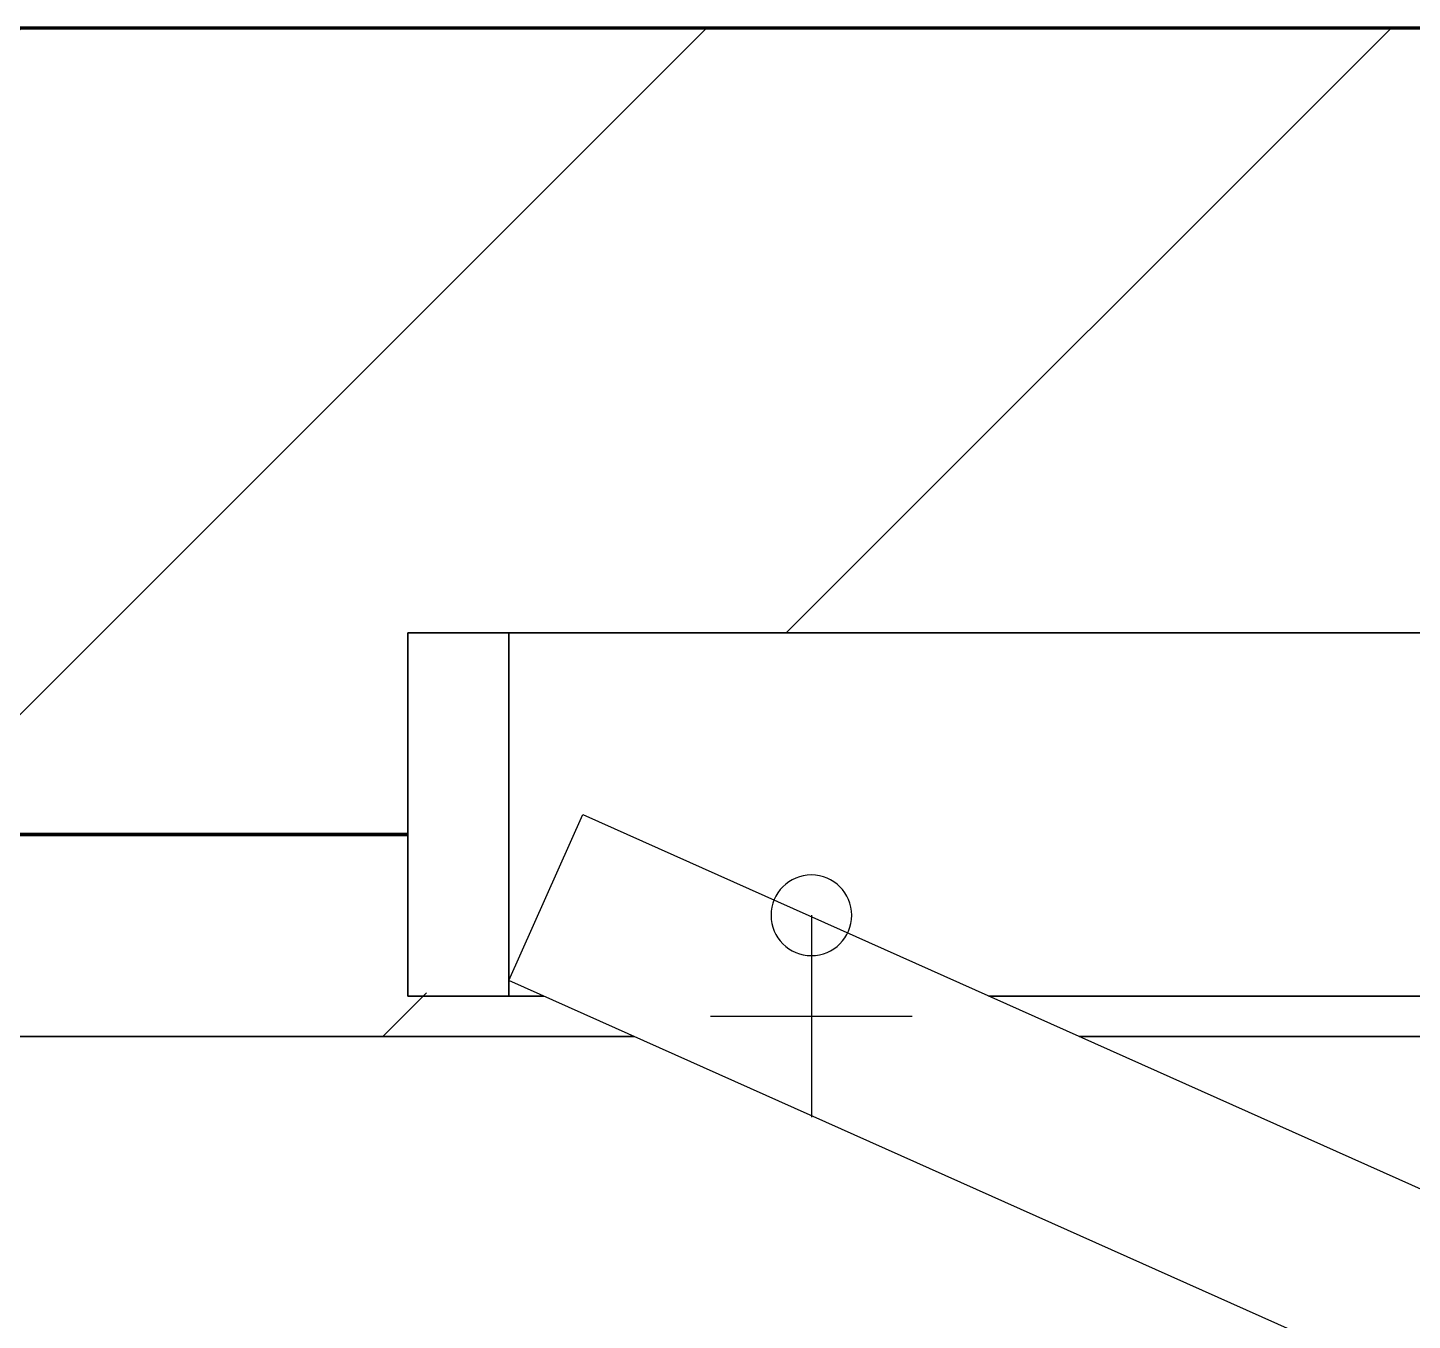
# Model space of a CAD drawing. Header units: millimetres. Extents: x -853228 to -774636, y -17776 to 22455.
# Drawn here: x -780476.6 to -780133.4, y 7823.6 to 8144 of the extents above; entities that cross this region are included whole.
import ezdxf

# ---------------------------------------------------------------- set-up
doc = ezdxf.new("R2010")
doc.units = ezdxf.units.MM
for name, color, linetype, lineweight in [('A-DOOR', 3, 'Continuous', 35), ('A-DOOR-E', 2, 'Continuous', 25), ('A-FLOR-E', 2, 'Continuous', 35), ('A-GLAZ-CURT', 2, 'Continuous', 9), ('A-WALL', 5, 'Continuous', 35), ('A-WALL-FNSH', 2, 'Continuous', 35), ('A-WALL-PATT', 1, 'Continuous', 35)]:
    doc.layers.add(name, color=color, linetype=linetype, lineweight=lineweight)

# ---------------------------------------------------------------- blocks, each defined once
blk = doc.blocks.new('DPA_AC-SG-PI - A2_1200x2000 mm-V1-4281-01 ENLARGED LOWER PLATFORM LEVEL - REFLECTED CEILING PLAN - SHEET 2')
at = {"layer": 'A-DOOR'}
for p, q in [((-575, 75), (-600, 75)), ((-600, 75), (-600, -15)), ((-575, -15), (-575, 75)), ((-600, -15), (-575, -15))]:
    blk.add_line(p, q, dxfattribs=at)
at = {"layer": 'A-DOOR', "lineweight": 25}
for p, q in [((-500, 5), (-500, -45)), ((-525, -20), (-475, -20))]:
    blk.add_line(p, q, dxfattribs=at)
for start, end in [(0, 180), (180, 0)]:
    blk.add_arc((-500, 5), 10, start, end, dxfattribs=at)
at = {"layer": 'A-DOOR-E'}
for p, q in [((-600, 75), (600, 75)), ((-600, -14.07), (-600, 75)), ((-575, 75), (-575, -14.07)), ((575, 75), (-575, 75)), ((-575, -11.13), (-556.64, 29.95)), ((-556.64, 29.95), (494.88, -439.85)), ((476.52, -480.94), (-575, -11.13)), ((-566.35, -15), (-600, -15)), ((-575, -15), (-566.35, -15)), ((-456.03, -15), (575, -15)), ((600, -15), (-456.03, -15))]:
    blk.add_line(p, q, dxfattribs=at)
blk = doc.blocks.new('PPLS-PP19_Custom Tile Pattern - Custom Tile Pattern-V63-4281-01 ENLARGED LOWER PLATFORM LEVEL - REFLECTED CEILING PLAN - SHEET 2')
at = {"layer": 'A-GLAZ-CURT'}
for p, q in [((-300, 0), (133.65, 0)), ((133.65, 0), (-300, 0)), ((243.96, 0), (300, 0)), ((243.97, 0), (300, 0)), ((300, 0), (243.97, 0))]:
    blk.add_line(p, q, dxfattribs=at)
for points, knots in [([(-66.36, 0), (-65, 0), (-59.46, 0), (-54.4, 0), (-48.53, 0), (-30.79, 0), (-18.03, 0), (8.61, 0), (15.02, 0), (22.91, 0), (31, 0), (39.04, 0), (51.19, 0), (58.74, 0), (61.34, 0), (61.45, 0)], [-4104.810869, -4104.810869, -4104.810869, -4104.810869, -4008.285538, -3689.699207, -3546.54457, -3315.260113, -2864.387349, -2439.246196, -2084.094819, -1956.422387, -1818.904206, -1645.594513, -1443.202566, -1228.752106, -1120.932285, -1120.932285, -1120.932285, -1120.932285]), ([(70.96, 0), (70.71, 0), (65.32, 0), (53.52, 0), (37, 0), (24.07, 0), (12.82, 0), (-2.9, 0), (-20.62, 0), (-32.81, 0), (-44.85, 0), (-51.43, 0), (-51.79, 0)], [-2966.590051, -2966.590051, -2966.590051, -2966.590051, -2950.589685, -2634.532728, -2313.748533, -2106.613311, -1925.670641, -1617.263037, -1290.787923, -1039.307308, -819.71621, -644.910881, -644.910881, -644.910881, -644.910881]), ([(-36.78, 0), (-32.43, 0), (-19.22, 0), (8.83, 0), (43.36, 0), (70.92, 0), (82.12, 0), (83.66, 0)], [-6191.144455, -6191.144455, -6191.144455, -6191.144455, -5862.463379, -5340.621928, -4573.028122, -4094.177415, -3869.465285, -3869.465285, -3869.465285, -3869.465285]), ([(70.61, 0), (66.16, 0), (55.8, 0), (39.61, 0), (24.74, 0), (2.64, 0), (-17.84, 0), (-30.57, 0), (-31.82, 0), (-32, 0)], [-4647.237329, -4647.237329, -4647.237329, -4647.237329, -4326.416877, -4098.545751, -3766.694881, -3333.063701, -2994.501669, -2698.150104, -2614.070998, -2614.070998, -2614.070998, -2614.070998]), ([(71.51, 0), (67, 0), (54.91, 0), (35.84, 0), (13.8, 0), (6.16, 0), (2.53, 0)], [-343.622902, -343.622902, -343.622902, -343.622902, -330.153101, -307.516438, -285.83788, -252.582429, -252.582429, -252.582429, -252.582429]), ([(2.6, 0), (2.74, 0), (12.37, 0), (22.06, 0), (37.44, 0), (45.92, 0), (57.76, 0), (64.47, 0), (72.74, 0), (75.22, 0), (76.03, 0), (76.21, 0)], [-1724.008201, -1724.008201, -1724.008201, -1724.008201, -1716.209403, -1206.526904, -1089.329421, -901.315459, -753.071572, -495.328968, -421.953223, -334.951786, -290.452333, -290.452333, -290.452333, -290.452333]), ([(2.7, 0), (3.62, 0), (16.23, 0), (42.82, 0), (87.28, 0), (117.6, 0), (133.65, 0)], [-432.714428, -432.714428, -432.714428, -432.714428, -429.606584, -390.253598, -346.313304, -295.701689, -295.701689, -295.701689, -295.701689]), ([(114.39, 0), (114.2, 0), (112.08, 0), (105.42, 0), (92.38, 0), (85.59, 0), (74.4, 0), (62.26, 0), (51.85, 0), (43.81, 0), (29.53, 0), (20.67, 0), (18.85, 0), (18.16, 0)], [-8148.58938, -8148.58938, -8148.58938, -8148.58938, -8105.191388, -7723.759874, -7531.75727, -7135.649961, -6924.452779, -6738.82075, -6548.303034, -6314.283804, -6135.05769, -5972.647715, -5832.674503, -5832.674503, -5832.674503, -5832.674503]), ([(27.44, 0), (27.9, 0), (29.54, 0), (38.07, 0), (53.39, 0), (71.67, 0), (84.83, 0), (86.01, 0), (92.51, 0), (94.33, 0)], [-5037.309798, -5037.309798, -5037.309798, -5037.309798, -4887.603822, -4705.298446, -4353.683244, -3960.84581, -3759.045785, -3336.541051, -2783.776468, -2783.776468, -2783.776468, -2783.776468]), ([(27.89, 0), (29.09, 0), (33.4, 0), (48.37, 0), (71.92, 0), (100.57, 0), (116.36, 0), (128.63, 0), (128.95, 0)], [-147.777612, -147.777612, -147.777612, -147.777612, -135.792042, -118.513713, -97.899267, -63.759246, -39.050993, -35.895543, -35.895543, -35.895543, -35.895543]), ([(53.18, 0), (53.06, 0), (52.22, 0), (44.99, 0), (36.46, 0), (30.82, 0)], [-622.740158, -622.740158, -622.740158, -622.740158, -566.066452, -360.610861, 0, 0, 0, 0]), ([(133.71, 0), (119.77, 0), (85.96, 0), (51.16, 0), (31.18, 0)], [-103.85088, -103.85088, -103.85088, -103.85088, -59.610984, 0, 0, 0, 0]), ([(133.68, 0), (125.48, 0), (105.94, 0), (76.86, 0), (57.82, 0), (46.51, 0), (41.18, 0), (36.02, 0), (35.54, 0), (35.54, 0)], [-444.909085, -444.909085, -444.909085, -444.909085, -401.860199, -357.622665, -341.267687, -334.000314, -326.15566, -319.318397, -317.489778, -317.489778, -317.489778, -317.489778]), ([(36.29, 0), (37.77, 0), (48.82, 0), (64.79, 0), (95.91, 0), (122.89, 0), (131.14, 0), (133.34, 0)], [-314.598523, -314.598523, -314.598523, -314.598523, -305.899624, -287.17622, -249.500363, -194.761443, -159.62089, -159.62089, -159.62089, -159.62089]), ([(61.47, 0), (61.47, 0), (61.21, 0), (54.61, 0), (53.71, 0), (53.56, 0)], [-1113.311073, -1113.311073, -1113.311073, -1113.311073, -1096.402191, -891.204116, -747.28819, -747.28819, -747.28819, -747.28819]), ([(76.22, 0), (75.58, 0), (73.89, 0), (71.7, 0), (71.61, 0)], [-193.634889, -193.634889, -193.634889, -193.634889, -31.537676, -24.813386, -24.813386, -24.813386, -24.813386]), ([(103.09, 0), (101.08, 0), (90.87, 0), (80.41, 0), (72.04, 0)], [-375.435014, -375.435014, -375.435014, -375.435014, -369.147452, -344.148763, -344.148763, -344.148763, -344.148763]), ([(94.4, 0), (94.4, 0), (94.64, 0), (99.11, 0), (108.97, 0), (119.76, 0), (128.79, 0), (133.65, 0)], [-2348.345796, -2348.345796, -2348.345796, -2348.345796, -2310.419338, -2233.599744, -2052.234781, -1843.028543, -1591.834599, -1591.834599, -1591.834599, -1591.834599]), ([(129.02, 0), (129.02, 0), (124.41, 0), (122.35, 0), (114.96, 0), (108.04, 0), (103.09, 0)], [-35.386604, -35.386604, -35.386604, -35.386604, -31.430235, -22.807238, -15.488593, 0, 0, 0, 0]), ([(133.59, 0), (133.32, 0), (130.97, 0), (126.24, 0), (118.6, 0), (114.23, 0), (111.98, 0), (105.66, 0), (105.23, 0), (105.23, 0)], [-9692.532631, -9692.532631, -9692.532631, -9692.532631, -9677.714971, -9567.007022, -9453.21225, -9220.200448, -9012.77275, -8966.157302, -8929.495943, -8929.495943, -8929.495943, -8929.495943]), ([(105.26, 0), (105.52, 0), (111.01, 0), (112.65, 0), (113.59, 0)], [-8920.561005, -8920.561005, -8920.561005, -8920.561005, -8814.835624, -8577.462505, -8577.462505, -8577.462505, -8577.462505]), ([(128.58, 0), (128.8, 0), (129.76, 0), (132.12, 0), (133.35, 0)], [-633.326174, -633.326174, -633.326174, -633.326174, -627.736123, -623.203511, -623.203511, -623.203511, -623.203511]), ([(133.66, 0), (133.24, 0), (131.72, 0), (129.87, 0), (129.11, 0)], [-655.349074, -655.349074, -655.349074, -655.349074, -651.020627, -640.742133, -640.742133, -640.742133, -640.742133]), ([(300, 0), (288.22, 0), (269.18, 0), (250.35, 0), (243.94, 0)], [-12528.858583, -12528.858583, -12528.858583, -12528.858583, -11905.454923, -11536.547553, -11536.547553, -11536.547553, -11536.547553]), ([(300, 0), (286.53, 0), (267.84, 0), (249.13, 0), (243.96, 0)], [-285.253232, -285.253232, -285.253232, -285.253232, -244.693688, -229.001755, -229.001755, -229.001755, -229.001755]), ([(243.97, 0), (253.34, 0), (267.67, 0), (281.71, 0), (291.71, 0), (296.52, 0), (297.86, 0), (298.09, 0)], [-6518.63086, -6518.63086, -6518.63086, -6518.63086, -6068.460911, -5766.029927, -5566.724884, -5280.360606, -5199.253518, -5199.253518, -5199.253518, -5199.253518]), ([(244.05, 0), (244.47, 0), (245.64, 0), (246.54, 0), (246.96, 0)], [-9970.034111, -9970.034111, -9970.034111, -9970.034111, -9925.173265, -9834.877357, -9834.877357, -9834.877357, -9834.877357]), ([(247.1, 0), (246.76, 0), (246.11, 0), (245.14, 0), (244.86, 0)], [-9649.085549, -9649.085549, -9649.085549, -9649.085549, -9581.591397, -9556.189644, -9556.189644, -9556.189644, -9556.189644]), ([(284.76, 0), (284.76, 0), (285.09, 0), (287.47, 0), (293.59, 0), (297.76, 0), (300, 0)], [-4110.630118, -4110.630118, -4110.630118, -4110.630118, -4053.389046, -3959.664717, -3862.421465, -3746.95702, -3746.95702, -3746.95702, -3746.95702]), ([(297.38, 0), (295.84, 0), (291.62, 0), (285.38, 0), (284.87, 0)], [-4803.172655, -4803.172655, -4803.172655, -4803.172655, -4358.271401, -4143.037883, -4143.037883, -4143.037883, -4143.037883])]:
    blk.add_open_spline(points, degree=3, knots=knots, dxfattribs=at)
for points in [[(76.63, 0), (75.16, 0), (73.42, 0), (71.56, 0)], [(80.35, 0), (79.57, 0), (78.27, 0), (76.63, 0)], [(84.06, 0), (83.48, 0), (82.41, 0), (81.72, 0)]]:
    blk.add_open_spline(points, degree=3, dxfattribs=at)
blk = doc.blocks.new('PPLS-PP19_Custom Tile Pattern - Custom Tile Pattern-V64-4281-01 ENLARGED LOWER PLATFORM LEVEL - REFLECTED CEILING PLAN - SHEET 2')
at = {"layer": 'A-GLAZ-CURT'}
for p, q in [((-300, 0), (300, 0)), ((300, 0), (-300, 0)), ((-293.07, 0), (-275.75, 0)), ((-275.75, 0), (-293.07, 0)), ((-222.32, 0), (-205, 0)), ((-205, 0), (-222.32, 0)), ((-300, -50), (300, -50)), ((300, -50), (-300, -50))]:
    blk.add_line(p, q, dxfattribs=at)
at = {"layer": 'A-GLAZ-CURT', "flags": 128}
for points in [[(-300, 0), (-291.56, 0), (-283.3, 0), (-275.2, 0), (-267.26, 0), (-259.45, 0), (-252.71, 0)], [(-252.71, 0), (-259.67, 0), (-267.51, 0), (-275.48, 0), (-283.55, 0), (-291.73, 0), (-300, 0)], [(-184.81, 0), (-190.44, 0), (-196.37, 0), (-202.58, 0), (-209.04, 0), (-215.73, 0), (-222.63, 0), (-229.72, 0), (-236.97, 0), (-244.39, 0), (-251.96, 0)], [(-251.77, 0), (-244.2, 0), (-236.74, 0), (-229.36, 0), (-222.06, 0), (-214.83, 0), (-207.71, 0), (-200.76, 0), (-194.02, 0), (-187.54, 0), (-181.38, 0), (-175.58, 0), (-170.25, 0), (-165.64, 0), (-162.01, 0), (-159.53, 0), (-157.46, 0), (-154.52, 0), (-149.42, 0), (-141.84, 0), (-132.81, 0), (-126.08, 0)]]:
    blk.add_lwpolyline(points, dxfattribs=at)
at = {"layer": 'A-GLAZ-CURT'}
for points, knots in [([(-300, 0), (-284.65, 0), (-268.57, 0), (-253.67, 0), (-252.71, 0)], [-5323.127839, -5323.127839, -5323.127839, -5323.127839, -4502.809032, -4446.140083, -4446.140083, -4446.140083, -4446.140083]), ([(-253.04, 0), (-262.78, 0), (-278.03, 0), (-294.48, 0), (-300, 0)], [-14311.641192, -14311.641192, -14311.641192, -14311.641192, -13729.592194, -13439.944408, -13439.944408, -13439.944408, -13439.944408]), ([(-253.69, 0), (-258.13, 0), (-262.64, 0), (-264.9, 0), (-265.4, 0)], [-531.287897, -531.287897, -531.287897, -531.287897, -208.940337, 0, 0, 0, 0]), ([(-258.6, 0), (-257.91, 0), (-256.19, 0), (-254.02, 0), (-252.73, 0)], [-5722.54675, -5722.54675, -5722.54675, -5722.54675, -5657.471696, -5577.107589, -5577.107589, -5577.107589, -5577.107589]), ([(-137.88, 0), (-140.56, 0), (-147.66, 0), (-147.69, 0), (-158.72, 0), (-174.02, 0), (-185.59, 0), (-209.77, 0), (-231.86, 0), (-248.38, 0), (-252.82, 0)], [-3187.727384, -3187.727384, -3187.727384, -3187.727384, -2919.378265, -2477.344047, -2237.412286, -2029.680487, -1755.085331, -1400.429864, -858.079193, -551.769367, -551.769367, -551.769367, -551.769367]), ([(-183.77, 0), (-193.47, 0), (-215.26, 0), (-239.11, 0), (-252.72, 0)], [-15839.241363, -15839.241363, -15839.241363, -15839.241363, -15131.813646, -14318.13709, -14318.13709, -14318.13709, -14318.13709]), ([(-252.33, 0), (-249.79, 0), (-239.61, 0), (-225.99, 0), (-213.1, 0), (-200.2, 0), (-191, 0), (-184.75, 0), (-183.92, 0)], [-5568.921334, -5568.921334, -5568.921334, -5568.921334, -5413.335975, -5017.494783, -4832.723979, -4666.091899, -4349.945572, -4301.511651, -4301.511651, -4301.511651, -4301.511651]), ([(-133.82, 0), (-135.51, 0), (-137.8, 0), (-149.31, 0), (-162.01, 0), (-177.91, 0), (-199.46, 0), (-216.65, 0), (-231.26, 0), (-233.46, 0), (-234, 0)], [-2731.647847, -2731.647847, -2731.647847, -2731.647847, -2418.507304, -2308.929706, -2113.765672, -1763.376603, -1422.553702, -978.033455, -846.069444, -682.911962, -682.911962, -682.911962, -682.911962]), ([(-233.49, 0), (-233.44, 0), (-232.38, 0), (-230.74, 0), (-225.3, 0), (-223.63, 0)], [-455.274641, -455.274641, -455.274641, -455.274641, -440.605512, -119.536984, 0, 0, 0, 0]), ([(-223.63, 0), (-219.39, 0), (-206.17, 0), (-188.58, 0), (-169.02, 0), (-152.12, 0), (-136.84, 0), (-127.33, 0), (-124.19, 0), (-123.43, 0), (-123.28, 0)], [-5463.295695, -5463.295695, -5463.295695, -5463.295695, -5161.076232, -4739.070012, -4465.409639, -4149.119819, -3839.893365, -3647.167523, -3488.92562, -3439.852845, -3439.852845, -3439.852845, -3439.852845])]:
    blk.add_open_spline(points, degree=3, knots=knots, dxfattribs=at)
blk.add_open_spline([(-252.19, 0), (-226.22, 0), (-203.81, 0), (-183.77, 0)], degree=3, dxfattribs=at)

msp = doc.modelspace()

# ---------------------------------------------------------------- hatches: boundary and pattern name
at = {"layer": 'A-WALL-PATT', "lineweight": 9}
h = msp.add_hatch(dxfattribs=at)
h.set_pattern_fill('FP_2', color=256, style=0, pattern_type=2)
h.set_pattern_definition([(45, (0, 0), (-84.852814, 84.852814), [])])
h.paths.add_polyline_path([(-778775.03, 7944.02), (-778775.03, 8144.02), (-783082.37, 8144.02), (-783082.37, 7944.02), (-780382.37, 7944.02), (-780382.37, 7994.02), (-779182.37, 7994.02), (-779182.37, 7944.02), (-779050.8, 7944.02)])
h = msp.add_hatch(dxfattribs=at)
h.set_pattern_fill('FP_3', color=256, style=0, pattern_type=2)
h.set_pattern_definition([(45, (0, 0), (-212.13203, 212.13203), []), (135, (0, 0), (-212.13203, -212.13203), [])])
h.paths.add_polyline_path([(-779257.63, 7894.02), (-778775.03, 7894.02), (-778775.03, 7944.02), (-779182.37, 7944.02), (-779182.37, 7904.02), (-780238.41, 7904.02), (-780216.03, 7894.02), (-779326.57, 7894.02)])
h.paths.add_polyline_path([(-780636.49, 7894.02), (-780326.34, 7894.02), (-780348.72, 7904.02), (-780382.37, 7904.95), (-780382.37, 7944.02), (-783032.37, 7944.02), (-783032.37, 7894.02), (-780705.43, 7894.02)])

# ---------------------------------------------------------------- linework, layer by layer
at = {"layer": 'A-FLOR-E'}
for p, q in [((-778775.03, 8144.02), (-781482.37, 8144.02)), ((-781482.37, 8144.02), (-778775.03, 8144.02))]:
    msp.add_line(p, q, dxfattribs=at)
at = {"layer": 'A-WALL', "color": 7, "lineweight": 70}
for p, q in [((-783082.37, 8144.02), (-780382.37, 8144.02)), ((-780382.37, 8144.02), (-779182.37, 8144.02)), ((-780382.37, 7944.02), (-783032.37, 7944.02)), ((-783032.37, 7944.02), (-780382.37, 7944.02))]:
    msp.add_line(p, q, dxfattribs=at)
at = {"layer": 'A-WALL-FNSH', "color": 250}
for p, q in [((-780382.37, 7894.02), (-783032.37, 7894.02)), ((-780326.34, 7894.02), (-780382.37, 7894.02)), ((-779182.37, 7894.02), (-780216.03, 7894.02))]:
    msp.add_line(p, q, dxfattribs=at)

# ---------------------------------------------------------------- block references
at = {"layer": 'A-DOOR-E'}
msp.add_blockref('DPA_AC-SG-PI - A2_1200x2000 mm-V1-4281-01 ENLARGED LOWER PLATFORM LEVEL - REFLECTED CEILING PLAN - SHEET 2', (-779782.37, 7919.02), dxfattribs=at)
at = {"layer": 'A-GLAZ-CURT', "rotation": 180}
for name, p in [('PPLS-PP19_Custom Tile Pattern - Custom Tile Pattern-V64-4281-01 ENLARGED LOWER PLATFORM LEVEL - REFLECTED CEILING PLAN - SHEET 2', (-780682.37, 7894.02)), ('PPLS-PP19_Custom Tile Pattern - Custom Tile Pattern-V63-4281-01 ENLARGED LOWER PLATFORM LEVEL - REFLECTED CEILING PLAN - SHEET 2', (-780082.37, 7894.02))]:
    msp.add_blockref(name, p, dxfattribs=at)

doc.saveas('drawing.dxf')
